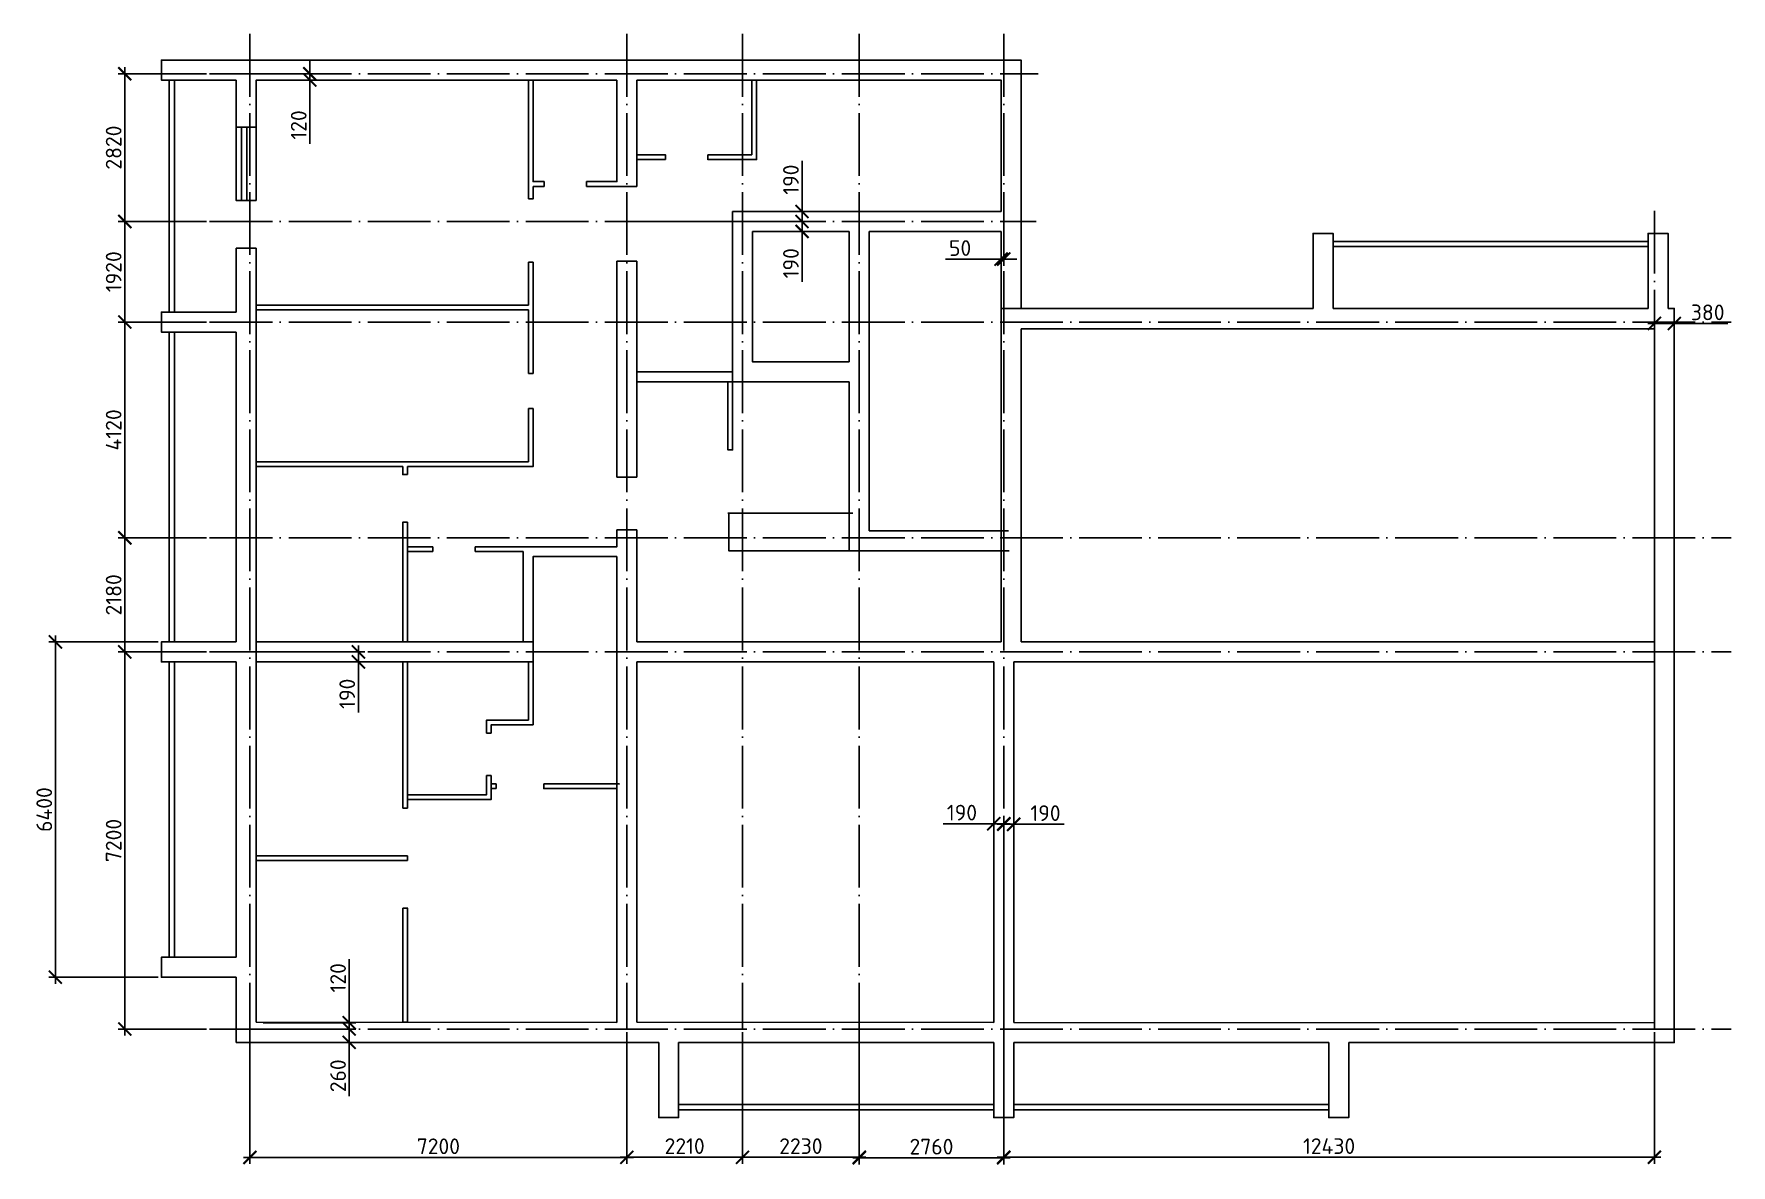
# Model space of a CAD drawing. Header units: millimetres. Extents: x -121275 to -95372, y 16759 to 40426.
# Drawn here: x -119206.5 to -118882.3, y 38311.8 to 38527.8 of the extents above; entities that cross this region are included whole.
import ezdxf

# ---------------------------------------------------------------- set-up
doc = ezdxf.new("R2010")
doc.units = ezdxf.units.MM
doc.header["$LTSCALE"] = 0.5
doc.linetypes.add('ACAD_ISO04W100', pattern=[30, 24, -3, 0, -3])
doc.layers.add('оси', color=7, linetype='ACAD_ISO04W100')
doc.layers.add('размеры', color=7, linetype='Continuous')
doc.layers.add('построения', color=6, linetype='Continuous', lineweight=25)
doc.layers.add('ТОНКИЕе', color=7, linetype='Continuous', lineweight=25)
doc.styles.add('Наклонный', font='isocpeur.ttf', dxfattribs={"height": 3.5})
doc.dimstyles.new('СТРОИТЕЛЬНЫЙ', dxfattribs={"dimtxt": 3.5, "dimasz": 2.5, "dimexe": 1.25, "dimexo": 0.625, "dimtad": 1, "dimdec": 0, "dimlfac": 100, "dimdsep": 46, "dimtxsty": 'Наклонный', "dimblk1": 'ARCHTICK', "dimblk2": 'ARCHTICK', "dimsah": 1, "dimcen": 0, "dimdle": 1.25, "dimadec": 0, "dimazin": 0, "dimtfac": 0.75, "dimtdec": 0, "dimtmove": 0, "dimatfit": 3, "dimldrblk": 'ARCHTICK', "dimfxl": 1, "dimtolj": 1, "dimtzin": 0, "dimarcsym": 0})

# ---------------------------------------------------------------- blocks, each defined once
blk = doc.blocks.new('_ArchTick')
at = {"color": 0, "linetype": 'ByBlock', "const_width": 0.15}
blk.add_lwpolyline([(-0.5, -0.5), (0.5, 0.5)], dxfattribs=at)
blk = doc.blocks.new('*D653')
at = {"layer": 'Defpoints', "color": 0, "transparency": 16777216}
for p in [(-119165.25, 38339.1), (-119093.25, 38337.8), (-119093.25, 38313.29)]:
    blk.add_point(p, dxfattribs=at)
at = {"layer": 'размеры', "color": 0, "lineweight": -2, "transparency": 16777216}
for p, q in [((-119165.25, 38338.47), (-119165.25, 38312.04)), ((-119093.25, 38337.17), (-119093.25, 38312.04)), ((-119166.5, 38313.29), (-119092, 38313.29))]:
    blk.add_line(p, q, dxfattribs=at)
at = {"layer": 'размеры', "color": 0, "lineweight": -2, "transparency": 16777216, "xscale": 2.5, "yscale": 2.5, "zscale": 2.5, "rotation": 180}
blk.add_blockref('_ArchTick', (-119165.25, 38313.29), dxfattribs=at)
at = {"layer": 'размеры', "color": 0, "lineweight": -2, "transparency": 16777216, "xscale": 2.5, "yscale": 2.5, "zscale": 2.5}
blk.add_blockref('_ArchTick', (-119093.25, 38313.29), dxfattribs=at)
at = {"layer": 'размеры', "color": 0, "transparency": 16777216, "insert": (-119129.25, 38315.41), "char_height": 3, "attachment_point": 5, "style": 'Наклонный'}
blk.add_mtext('\\A1;7200', dxfattribs=at)
blk = doc.blocks.new('*D654')
at = {"layer": 'Defpoints', "color": 0, "transparency": 16777216}
for p in [(-119093.25, 38337.8), (-119071.15, 38337.8), (-119071.15, 38313.31)]:
    blk.add_point(p, dxfattribs=at)
at = {"layer": 'размеры', "color": 0, "lineweight": -2, "transparency": 16777216}
for p, q in [((-119093.25, 38337.17), (-119093.25, 38312.06)), ((-119071.15, 38337.17), (-119071.15, 38312.06)), ((-119094.5, 38313.31), (-119069.9, 38313.31))]:
    blk.add_line(p, q, dxfattribs=at)
at = {"layer": 'размеры', "color": 0, "lineweight": -2, "transparency": 16777216, "xscale": 2.5, "yscale": 2.5, "zscale": 2.5, "rotation": 180}
blk.add_blockref('_ArchTick', (-119093.25, 38313.31), dxfattribs=at)
at = {"layer": 'размеры', "color": 0, "lineweight": -2, "transparency": 16777216, "xscale": 2.5, "yscale": 2.5, "zscale": 2.5}
blk.add_blockref('_ArchTick', (-119071.15, 38313.31), dxfattribs=at)
at = {"layer": 'размеры', "color": 0, "transparency": 16777216, "insert": (-119082.2, 38315.44), "char_height": 3, "attachment_point": 5, "style": 'Наклонный'}
blk.add_mtext('\\A1;2210', dxfattribs=at)
blk = doc.blocks.new('*D655')
at = {"layer": 'Defpoints', "color": 0, "transparency": 16777216}
for p in [(-119071.15, 38337.8), (-119048.85, 38339), (-119048.85, 38313.31)]:
    blk.add_point(p, dxfattribs=at)
at = {"layer": 'размеры', "color": 0, "lineweight": -2, "transparency": 16777216}
for p, q in [((-119071.15, 38337.17), (-119071.15, 38312.06)), ((-119048.85, 38338.37), (-119048.85, 38312.06)), ((-119072.4, 38313.31), (-119047.6, 38313.31))]:
    blk.add_line(p, q, dxfattribs=at)
at = {"layer": 'размеры', "color": 0, "lineweight": -2, "transparency": 16777216, "xscale": 2.5, "yscale": 2.5, "zscale": 2.5, "rotation": 180}
blk.add_blockref('_ArchTick', (-119071.15, 38313.31), dxfattribs=at)
at = {"layer": 'размеры', "color": 0, "lineweight": -2, "transparency": 16777216, "xscale": 2.5, "yscale": 2.5, "zscale": 2.5}
blk.add_blockref('_ArchTick', (-119048.85, 38313.31), dxfattribs=at)
at = {"layer": 'размеры', "color": 0, "transparency": 16777216, "insert": (-119060, 38315.44), "char_height": 3, "attachment_point": 5, "style": 'Наклонный'}
blk.add_mtext('\\A1;2230', dxfattribs=at)
blk = doc.blocks.new('*D650')
at = {"layer": 'Defpoints', "color": 0, "transparency": 16777216}
for p in [(-119048.85, 38339), (-119021.25, 38339.05), (-119021.25, 38313.21)]:
    blk.add_point(p, dxfattribs=at)
at = {"layer": 'размеры', "color": 0, "lineweight": -2, "transparency": 16777216}
for p, q in [((-119048.85, 38338.37), (-119048.85, 38311.96)), ((-119021.25, 38338.42), (-119021.25, 38311.96)), ((-119050.1, 38313.21), (-119020, 38313.21))]:
    blk.add_line(p, q, dxfattribs=at)
at = {"layer": 'размеры', "color": 0, "lineweight": -2, "transparency": 16777216, "xscale": 2.5, "yscale": 2.5, "zscale": 2.5, "rotation": 180}
blk.add_blockref('_ArchTick', (-119048.85, 38313.21), dxfattribs=at)
at = {"layer": 'размеры', "color": 0, "lineweight": -2, "transparency": 16777216, "xscale": 2.5, "yscale": 2.5, "zscale": 2.5}
blk.add_blockref('_ArchTick', (-119021.25, 38313.21), dxfattribs=at)
at = {"layer": 'размеры', "color": 0, "transparency": 16777216, "insert": (-119035.05, 38315.34), "char_height": 3, "attachment_point": 5, "style": 'Наклонный'}
blk.add_mtext('\\A1;2760', dxfattribs=at)
blk = doc.blocks.new('*D656')
at = {"layer": 'Defpoints', "color": 0, "transparency": 16777216}
for p in [(-119021.25, 38339.05), (-118896.95, 38337.8), (-118896.95, 38313.31)]:
    blk.add_point(p, dxfattribs=at)
at = {"layer": 'размеры', "color": 0, "lineweight": -2, "transparency": 16777216}
for p, q in [((-119021.25, 38338.42), (-119021.25, 38312.06)), ((-118896.95, 38337.17), (-118896.95, 38312.06)), ((-119022.5, 38313.31), (-118895.7, 38313.31))]:
    blk.add_line(p, q, dxfattribs=at)
at = {"layer": 'размеры', "color": 0, "lineweight": -2, "transparency": 16777216, "xscale": 2.5, "yscale": 2.5, "zscale": 2.5, "rotation": 180}
blk.add_blockref('_ArchTick', (-119021.25, 38313.31), dxfattribs=at)
at = {"layer": 'размеры', "color": 0, "lineweight": -2, "transparency": 16777216, "xscale": 2.5, "yscale": 2.5, "zscale": 2.5}
blk.add_blockref('_ArchTick', (-118896.95, 38313.31), dxfattribs=at)
at = {"layer": 'размеры', "color": 0, "transparency": 16777216, "insert": (-118959.1, 38315.44), "char_height": 3, "attachment_point": 5, "style": 'Наклонный'}
blk.add_mtext('\\A1;12430', dxfattribs=at)
blk = doc.blocks.new('*D657')
at = {"layer": 'Defpoints', "color": 0, "transparency": 16777216}
for p in [(-119189.15, 38409.8), (-119172.95, 38409.8), (-119172.95, 38337.8)]:
    blk.add_point(p, dxfattribs=at)
at = {"layer": 'размеры', "color": 0, "lineweight": -2, "transparency": 16777216}
for p, q in [((-119189.15, 38336.55), (-119189.15, 38411.05)), ((-119173.57, 38409.8), (-119190.4, 38409.8)), ((-119173.57, 38337.8), (-119190.4, 38337.8))]:
    blk.add_line(p, q, dxfattribs=at)
at = {"layer": 'размеры', "color": 0, "lineweight": -2, "transparency": 16777216, "xscale": 2.5, "yscale": 2.5, "zscale": 2.5}
for p, rotation in [((-119189.15, 38409.8), 90), ((-119189.15, 38337.8), 270)]:
    blk.add_blockref('_ArchTick', p, dxfattribs=dict(at, rotation=rotation))
at = {"layer": 'размеры', "color": 0, "transparency": 16777216, "insert": (-119191.28, 38373.8), "char_height": 3, "attachment_point": 5, "rotation": 90, "style": 'Наклонный'}
blk.add_mtext('\\A1;7200', dxfattribs=at)
blk = doc.blocks.new('*D658')
at = {"layer": 'Defpoints', "color": 0, "transparency": 16777216}
for p in [(-119189.15, 38431.6), (-119172.95, 38431.6), (-119172.95, 38409.8)]:
    blk.add_point(p, dxfattribs=at)
at = {"layer": 'размеры', "color": 0, "lineweight": -2, "transparency": 16777216}
for p, q in [((-119173.57, 38431.6), (-119190.4, 38431.6)), ((-119189.15, 38408.55), (-119189.15, 38432.85)), ((-119173.57, 38409.8), (-119190.4, 38409.8))]:
    blk.add_line(p, q, dxfattribs=at)
at = {"layer": 'размеры', "color": 0, "lineweight": -2, "transparency": 16777216, "xscale": 2.5, "yscale": 2.5, "zscale": 2.5}
for p, rotation in [((-119189.15, 38431.6), 90), ((-119189.15, 38409.8), 270)]:
    blk.add_blockref('_ArchTick', p, dxfattribs=dict(at, rotation=rotation))
at = {"layer": 'размеры', "color": 0, "transparency": 16777216, "insert": (-119191.28, 38420.7), "char_height": 3, "attachment_point": 5, "rotation": 90, "style": 'Наклонный'}
blk.add_mtext('\\A1;2180', dxfattribs=at)
blk = doc.blocks.new('*D659')
at = {"layer": 'Defpoints', "color": 0, "transparency": 16777216}
for p in [(-119189.15, 38472.8), (-119172.95, 38472.8), (-119172.95, 38431.6)]:
    blk.add_point(p, dxfattribs=at)
at = {"layer": 'размеры', "color": 0, "lineweight": -2, "transparency": 16777216}
for p, q in [((-119173.57, 38472.8), (-119190.4, 38472.8)), ((-119189.15, 38430.35), (-119189.15, 38474.05)), ((-119173.57, 38431.6), (-119190.4, 38431.6))]:
    blk.add_line(p, q, dxfattribs=at)
at = {"layer": 'размеры', "color": 0, "lineweight": -2, "transparency": 16777216, "xscale": 2.5, "yscale": 2.5, "zscale": 2.5}
for p, rotation in [((-119189.15, 38472.8), 90), ((-119189.15, 38431.6), 270)]:
    blk.add_blockref('_ArchTick', p, dxfattribs=dict(at, rotation=rotation))
at = {"layer": 'размеры', "color": 0, "transparency": 16777216, "insert": (-119191.28, 38452.2), "char_height": 3, "attachment_point": 5, "rotation": 90, "style": 'Наклонный'}
blk.add_mtext('\\A1;4120', dxfattribs=at)
blk = doc.blocks.new('*D660')
at = {"layer": 'Defpoints', "color": 0, "transparency": 16777216}
for p in [(-119189.15, 38492), (-119172.95, 38492), (-119172.95, 38472.8)]:
    blk.add_point(p, dxfattribs=at)
at = {"layer": 'размеры', "color": 0, "lineweight": -2, "transparency": 16777216}
for p, q in [((-119189.15, 38471.55), (-119189.15, 38493.25)), ((-119173.57, 38492), (-119190.4, 38492)), ((-119173.57, 38472.8), (-119190.4, 38472.8))]:
    blk.add_line(p, q, dxfattribs=at)
at = {"layer": 'размеры', "color": 0, "lineweight": -2, "transparency": 16777216, "xscale": 2.5, "yscale": 2.5, "zscale": 2.5}
for p, rotation in [((-119189.15, 38492), 90), ((-119189.15, 38472.8), 270)]:
    blk.add_blockref('_ArchTick', p, dxfattribs=dict(at, rotation=rotation))
at = {"layer": 'размеры', "color": 0, "transparency": 16777216, "insert": (-119191.28, 38482.4), "char_height": 3, "attachment_point": 5, "rotation": 90, "style": 'Наклонный'}
blk.add_mtext('\\A1;1920', dxfattribs=at)
blk = doc.blocks.new('*D661')
at = {"layer": 'Defpoints', "color": 0, "transparency": 16777216}
for p in [(-119189.15, 38520.2), (-119172.95, 38520.2), (-119172.95, 38492)]:
    blk.add_point(p, dxfattribs=at)
at = {"layer": 'размеры', "color": 0, "lineweight": -2, "transparency": 16777216}
for p, q in [((-119189.15, 38490.75), (-119189.15, 38521.45)), ((-119173.57, 38520.2), (-119190.4, 38520.2)), ((-119173.57, 38492), (-119190.4, 38492))]:
    blk.add_line(p, q, dxfattribs=at)
at = {"layer": 'размеры', "color": 0, "lineweight": -2, "transparency": 16777216, "xscale": 2.5, "yscale": 2.5, "zscale": 2.5}
for p, rotation in [((-119189.15, 38520.2), 90), ((-119189.15, 38492), 270)]:
    blk.add_blockref('_ArchTick', p, dxfattribs=dict(at, rotation=rotation))
at = {"layer": 'размеры', "color": 0, "transparency": 16777216, "insert": (-119191.28, 38506.1), "char_height": 3, "attachment_point": 5, "rotation": 90, "style": 'Наклонный'}
blk.add_mtext('\\A1;2820', dxfattribs=at)
blk = doc.blocks.new('*D662')
at = {"layer": 'Defpoints', "color": 0, "transparency": 16777216}
for p in [(-119172.95, 38520.2), (-119164.05, 38519), (-119153.81, 38519)]:
    blk.add_point(p, dxfattribs=at)
at = {"layer": 'размеры', "color": 0, "lineweight": -2, "transparency": 16777216}
for p, q in [((-119153.81, 38520.2), (-119153.81, 38522.7)), ((-119172.32, 38520.2), (-119152.56, 38520.2)), ((-119163.42, 38519), (-119152.56, 38519)), ((-119153.81, 38520.2), (-119153.81, 38519)), ((-119153.81, 38519), (-119153.81, 38506.85))]:
    blk.add_line(p, q, dxfattribs=at)
at = {"layer": 'размеры', "color": 0, "lineweight": -2, "transparency": 16777216, "xscale": 2.5, "yscale": 2.5, "zscale": 2.5}
for p, rotation in [((-119153.81, 38520.2), 270), ((-119153.81, 38519), 90)]:
    blk.add_blockref('_ArchTick', p, dxfattribs=dict(at, rotation=rotation))
at = {"layer": 'размеры', "color": 0, "transparency": 16777216, "insert": (-119155.93, 38510.42), "char_height": 3, "attachment_point": 5, "rotation": 90, "style": 'Наклонный'}
blk.add_mtext('\\A1;120', dxfattribs=at)
blk = doc.blocks.new('*D663')
at = {"layer": 'Defpoints', "color": 0, "transparency": 16777216}
for p in [(-119059.78, 38493.9), (-119046.83, 38493.9), (-119094.01, 38492)]:
    blk.add_point(p, dxfattribs=at)
at = {"layer": 'размеры', "color": 0, "lineweight": -2, "transparency": 16777216}
for p, q in [((-119059.78, 38493.9), (-119059.78, 38503.55)), ((-119047.46, 38493.9), (-119061.03, 38493.9)), ((-119059.78, 38490.75), (-119059.78, 38493.9)), ((-119093.39, 38492), (-119058.53, 38492))]:
    blk.add_line(p, q, dxfattribs=at)
at = {"layer": 'размеры', "color": 0, "lineweight": -2, "transparency": 16777216, "xscale": 2.5, "yscale": 2.5, "zscale": 2.5}
for p, rotation in [((-119059.78, 38493.9), 90), ((-119059.78, 38492), 270)]:
    blk.add_blockref('_ArchTick', p, dxfattribs=dict(at, rotation=rotation))
at = {"layer": 'размеры', "color": 0, "transparency": 16777216, "insert": (-119061.9, 38499.98), "char_height": 3, "attachment_point": 5, "rotation": 90, "style": 'Наклонный'}
blk.add_mtext('\\A1;190', dxfattribs=at)
blk = doc.blocks.new('*D664')
at = {"layer": 'Defpoints', "color": 0, "transparency": 16777216}
for p in [(-119069.25, 38490.1), (-119059.78, 38492), (-119059.78, 38490.1)]:
    blk.add_point(p, dxfattribs=at)
at = {"layer": 'размеры', "color": 0, "lineweight": -2, "transparency": 16777216}
for p, q in [((-119059.78, 38493.25), (-119059.78, 38490.1)), ((-119068.62, 38490.1), (-119058.53, 38490.1)), ((-119060.4, 38492), (-119061.03, 38492)), ((-119059.78, 38490.1), (-119059.78, 38480.45))]:
    blk.add_line(p, q, dxfattribs=at)
at = {"layer": 'размеры', "color": 0, "lineweight": -2, "transparency": 16777216, "xscale": 2.5, "yscale": 2.5, "zscale": 2.5}
for p, rotation in [((-119059.78, 38492), 90), ((-119059.78, 38490.1), 270)]:
    blk.add_blockref('_ArchTick', p, dxfattribs=dict(at, rotation=rotation))
at = {"layer": 'размеры', "color": 0, "transparency": 16777216, "insert": (-119061.9, 38484.02), "char_height": 3, "attachment_point": 5, "rotation": 90, "style": 'Наклонный'}
blk.add_mtext('\\A1;190', dxfattribs=at)
blk = doc.blocks.new('*D665')
at = {"layer": 'Defpoints', "color": 0, "transparency": 16777216}
for p in [(-119021.75, 38490.1), (-119021.25, 38490.1), (-119021.75, 38484.8)]:
    blk.add_point(p, dxfattribs=at)
at = {"layer": 'размеры', "color": 0, "lineweight": -2, "transparency": 16777216}
for p, q in [((-119021.75, 38489.47), (-119021.75, 38483.55)), ((-119021.25, 38489.47), (-119021.25, 38483.55)), ((-119021.75, 38484.8), (-119032.4, 38484.8)), ((-119021.25, 38484.8), (-119021.75, 38484.8)), ((-119021.25, 38484.8), (-119018.75, 38484.8))]:
    blk.add_line(p, q, dxfattribs=at)
at = {"layer": 'размеры', "color": 0, "lineweight": -2, "transparency": 16777216, "xscale": 2.5, "yscale": 2.5, "zscale": 2.5}
blk.add_blockref('_ArchTick', (-119021.75, 38484.8), dxfattribs=at)
at = {"layer": 'размеры', "color": 0, "lineweight": -2, "transparency": 16777216, "xscale": 2.5, "yscale": 2.5, "zscale": 2.5, "rotation": 180}
blk.add_blockref('_ArchTick', (-119021.25, 38484.8), dxfattribs=at)
at = {"layer": 'размеры', "color": 0, "transparency": 16777216, "insert": (-119029.58, 38486.92), "char_height": 3, "attachment_point": 5, "style": 'Наклонный'}
blk.add_mtext('\\A1;50', dxfattribs=at)
blk = doc.blocks.new('*D666')
at = {"layer": 'Defpoints', "color": 0, "transparency": 16777216}
for p in [(-118896.95, 38471.5), (-118893.15, 38472.52), (-118893.15, 38472.52)]:
    blk.add_point(p, dxfattribs=at)
at = {"layer": 'размеры', "color": 0, "lineweight": -2, "transparency": 16777216}
for p, q in [((-118896.95, 38472.13), (-118896.95, 38473.77)), ((-118898.2, 38472.52), (-118893.15, 38472.52)), ((-118893.15, 38472.52), (-118882.9, 38472.52)), ((-118893.15, 38471.89), (-118893.15, 38471.27))]:
    blk.add_line(p, q, dxfattribs=at)
at = {"layer": 'размеры', "color": 0, "lineweight": -2, "transparency": 16777216, "xscale": 2.5, "yscale": 2.5, "zscale": 2.5, "rotation": 180}
blk.add_blockref('_ArchTick', (-118896.95, 38472.52), dxfattribs=at)
at = {"layer": 'размеры', "color": 0, "lineweight": -2, "transparency": 16777216, "xscale": 2.5, "yscale": 2.5, "zscale": 2.5}
blk.add_blockref('_ArchTick', (-118893.15, 38472.52), dxfattribs=at)
at = {"layer": 'размеры', "color": 0, "transparency": 16777216, "insert": (-118886.77, 38474.64), "char_height": 3, "attachment_point": 5, "style": 'Наклонный'}
blk.add_mtext('\\A1;380', dxfattribs=at)
blk = doc.blocks.new('*D667')
at = {"layer": 'Defpoints', "color": 0, "transparency": 16777216}
for p in [(-119172.95, 38337.8), (-119163.33, 38339), (-119146.29, 38339)]:
    blk.add_point(p, dxfattribs=at)
at = {"layer": 'размеры', "color": 0, "lineweight": -2, "transparency": 16777216}
for p, q in [((-119146.29, 38339), (-119146.29, 38351.15)), ((-119172.32, 38337.8), (-119145.04, 38337.8)), ((-119162.71, 38339), (-119145.04, 38339)), ((-119146.29, 38337.8), (-119146.29, 38339)), ((-119146.29, 38337.8), (-119146.29, 38335.3))]:
    blk.add_line(p, q, dxfattribs=at)
at = {"layer": 'размеры', "color": 0, "lineweight": -2, "transparency": 16777216, "xscale": 2.5, "yscale": 2.5, "zscale": 2.5}
for p, rotation in [((-119146.29, 38339), 270), ((-119146.29, 38337.8), 90)]:
    blk.add_blockref('_ArchTick', p, dxfattribs=dict(at, rotation=rotation))
at = {"layer": 'размеры', "color": 0, "transparency": 16777216, "insert": (-119148.41, 38347.58), "char_height": 3, "attachment_point": 5, "rotation": 90, "style": 'Наклонный'}
blk.add_mtext('\\A1;120', dxfattribs=at)
blk = doc.blocks.new('*D651')
at = {"layer": 'Defpoints', "color": 0, "transparency": 16777216}
for p in [(-119146.29, 38337.8), (-119146.29, 38335.25), (-119146.29, 38335.25)]:
    blk.add_point(p, dxfattribs=at)
at = {"layer": 'размеры', "color": 0, "lineweight": -2, "transparency": 16777216}
for p, q in [((-119146.91, 38337.8), (-119147.54, 38337.8)), ((-119146.29, 38339.05), (-119146.29, 38335.25)), ((-119146.91, 38335.25), (-119147.54, 38335.25)), ((-119146.29, 38335.25), (-119146.29, 38325))]:
    blk.add_line(p, q, dxfattribs=at)
at = {"layer": 'размеры', "color": 0, "lineweight": -2, "transparency": 16777216, "xscale": 2.5, "yscale": 2.5, "zscale": 2.5}
for p, rotation in [((-119146.29, 38337.8), 90), ((-119146.29, 38335.25), 270)]:
    blk.add_blockref('_ArchTick', p, dxfattribs=dict(at, rotation=rotation))
at = {"layer": 'размеры', "color": 0, "transparency": 16777216, "insert": (-119148.41, 38328.87), "char_height": 3, "attachment_point": 5, "rotation": 90, "style": 'Наклонный'}
blk.add_mtext('\\A1;260', dxfattribs=at)
blk = doc.blocks.new('*D668')
at = {"layer": 'Defpoints', "color": 0, "transparency": 16777216}
for p in [(-119172.95, 38409.8), (-119164.05, 38407.9), (-119144.53, 38407.9)]:
    blk.add_point(p, dxfattribs=at)
at = {"layer": 'размеры', "color": 0, "lineweight": -2, "transparency": 16777216}
for p, q in [((-119144.53, 38411.05), (-119144.53, 38407.9)), ((-119172.32, 38409.8), (-119143.28, 38409.8)), ((-119163.42, 38407.9), (-119143.28, 38407.9)), ((-119144.53, 38407.9), (-119144.53, 38398.25))]:
    blk.add_line(p, q, dxfattribs=at)
at = {"layer": 'размеры', "color": 0, "lineweight": -2, "transparency": 16777216, "xscale": 2.5, "yscale": 2.5, "zscale": 2.5}
for p, rotation in [((-119144.53, 38409.8), 90), ((-119144.53, 38407.9), 270)]:
    blk.add_blockref('_ArchTick', p, dxfattribs=dict(at, rotation=rotation))
at = {"layer": 'размеры', "color": 0, "transparency": 16777216, "insert": (-119146.66, 38401.82), "char_height": 3, "attachment_point": 5, "rotation": 90, "style": 'Наклонный'}
blk.add_mtext('\\A1;190', dxfattribs=at)
blk = doc.blocks.new('*D669')
at = {"layer": 'Defpoints', "color": 0, "transparency": 16777216}
for p in [(-119023.15, 38377), (-119023.15, 38373.47), (-119021.25, 38337.8)]:
    blk.add_point(p, dxfattribs=at)
at = {"layer": 'размеры', "color": 0, "lineweight": -2, "transparency": 16777216}
for p, q in [((-119023.15, 38377), (-119032.8, 38377)), ((-119023.15, 38374.1), (-119023.15, 38378.25)), ((-119020, 38377), (-119023.15, 38377)), ((-119021.25, 38338.42), (-119021.25, 38378.25))]:
    blk.add_line(p, q, dxfattribs=at)
at = {"layer": 'размеры', "color": 0, "lineweight": -2, "transparency": 16777216, "xscale": 2.5, "yscale": 2.5, "zscale": 2.5, "rotation": 180}
blk.add_blockref('_ArchTick', (-119023.15, 38377), dxfattribs=at)
at = {"layer": 'размеры', "color": 0, "lineweight": -2, "transparency": 16777216, "xscale": 2.5, "yscale": 2.5, "zscale": 2.5}
blk.add_blockref('_ArchTick', (-119021.25, 38377), dxfattribs=at)
at = {"layer": 'размеры', "color": 0, "transparency": 16777216, "insert": (-119029.23, 38379.12), "char_height": 3, "attachment_point": 5, "style": 'Наклонный'}
blk.add_mtext('\\A1;190', dxfattribs=at)
blk = doc.blocks.new('*D652')
at = {"layer": 'Defpoints', "color": 0, "transparency": 16777216}
for p in [(-119021.25, 38376.89), (-119019.35, 38376.89), (-119019.35, 38373.8)]:
    blk.add_point(p, dxfattribs=at)
at = {"layer": 'размеры', "color": 0, "lineweight": -2, "transparency": 16777216}
for p, q in [((-119022.5, 38376.89), (-119019.35, 38376.89)), ((-119021.25, 38376.27), (-119021.25, 38375.64)), ((-119019.35, 38374.43), (-119019.35, 38378.14)), ((-119019.35, 38376.89), (-119009.7, 38376.89))]:
    blk.add_line(p, q, dxfattribs=at)
at = {"layer": 'размеры', "color": 0, "lineweight": -2, "transparency": 16777216, "xscale": 2.5, "yscale": 2.5, "zscale": 2.5, "rotation": 180}
blk.add_blockref('_ArchTick', (-119021.25, 38376.89), dxfattribs=at)
at = {"layer": 'размеры', "color": 0, "lineweight": -2, "transparency": 16777216, "xscale": 2.5, "yscale": 2.5, "zscale": 2.5}
blk.add_blockref('_ArchTick', (-119019.35, 38376.89), dxfattribs=at)
at = {"layer": 'размеры', "color": 0, "transparency": 16777216, "insert": (-119013.27, 38379.02), "char_height": 3, "attachment_point": 5, "style": 'Наклонный'}
blk.add_mtext('\\A1;190', dxfattribs=at)
blk = doc.blocks.new('*D670')
at = {"layer": 'Defpoints', "color": 0, "transparency": 16777216}
for p in [(-119182.15, 38411.7), (-119202.41, 38347.7), (-119182.15, 38347.7)]:
    blk.add_point(p, dxfattribs=at)
at = {"layer": 'размеры', "color": 0, "lineweight": -2, "transparency": 16777216}
for p, q in [((-119182.77, 38411.7), (-119203.66, 38411.7)), ((-119202.41, 38412.95), (-119202.41, 38346.45)), ((-119182.77, 38347.7), (-119203.66, 38347.7))]:
    blk.add_line(p, q, dxfattribs=at)
at = {"layer": 'размеры', "color": 0, "lineweight": -2, "transparency": 16777216, "xscale": 2.5, "yscale": 2.5, "zscale": 2.5}
for p, rotation in [((-119202.41, 38411.7), 90), ((-119202.41, 38347.7), 270)]:
    blk.add_blockref('_ArchTick', p, dxfattribs=dict(at, rotation=rotation))
at = {"layer": 'размеры', "color": 0, "transparency": 16777216, "insert": (-119204.54, 38379.7), "char_height": 3, "attachment_point": 5, "rotation": 90, "style": 'Наклонный'}
blk.add_mtext('\\A1;6400', dxfattribs=at)

msp = doc.modelspace()

# ---------------------------------------------------------------- linework, layer by layer
at = {"layer": 'оси', "color": 0}
for points in [[(-119165.25, 38527.799), (-119165.25, 38337.799)], [(-119093.25, 38527.799), (-119093.25, 38337.799)], [(-119071.15, 38527.799), (-119071.15, 38337.799)], [(-119048.85, 38527.799), (-119048.85, 38337.799)], [(-119021.25, 38527.799), (-119021.25, 38337.799)], [(-119172.947, 38520.199), (-119014.689, 38520.199)], [(-118896.95, 38494.045), (-118896.95, 38337.799)], [(-119172.947, 38491.999), (-119015.082, 38491.999)], [(-119172.947, 38472.799), (-118882.31, 38472.799)], [(-119172.947, 38431.599), (-118882.31, 38431.599)], [(-119172.947, 38409.799), (-118882.31, 38409.799)], [(-119172.947, 38337.799), (-118882.31, 38337.799)]]:
    msp.add_lwpolyline(points, dxfattribs=at)
at = {"layer": 'построения'}
for p, q in [((-119071.15, 38493.899), (-119073.05, 38493.899)), ((-119073.05, 38493.899), (-119073.05, 38471.547)), ((-119021.75, 38493.899), (-119071.917, 38493.899)), ((-119071.917, 38493.899), (-119071.15, 38493.899)), ((-119050.75, 38490.099), (-119069.25, 38490.099)), ((-119069.25, 38490.099), (-119069.25, 38472.056)), ((-119050.75, 38490.099), (-119050.75, 38465.199)), ((-119021.75, 38490.099), (-119046.95, 38490.099)), ((-119046.95, 38490.099), (-119046.95, 38432.899)), ((-119073.05, 38471.547), (-119073.05, 38472.799)), ((-119073.05, 38472.799), (-119073.05, 38470.899)), ((-119069.25, 38472.799), (-119069.25, 38474.699)), ((-119069.25, 38472.056), (-119069.25, 38472.799)), ((-119050.75, 38461.399), (-119050.75, 38429.797)), ((-119046.95, 38432.899), (-119020.348, 38432.899))]:
    msp.add_line(p, q, dxfattribs=at)
for points in [[(-119017.95, 38475.399), (-119017.95, 38518.899), (-119017.95, 38522.799), (-119163.95, 38522.799), (-119167.85, 38522.799)], [(-119167.85, 38518.999), (-119167.85, 38495.987)], [(-119095.15, 38518.999), (-119164.05, 38518.999), (-119164.05, 38518.999), (-119164.05, 38495.987)], [(-119095.15, 38499.599), (-119095.15, 38518.999), (-119095.15, 38518.999)], [(-119021.75, 38493.899), (-119021.75, 38518.999), (-119021.75, 38518.999), (-119021.75, 38518.999), (-119091.35, 38518.999)], [(-119091.35, 38518.999), (-119091.35, 38498.699)], [(-119073.05, 38493.899), (-119073.05, 38461.399), (-119050.75, 38461.399)], [(-119021.75, 38471.499), (-119021.75, 38490.099)], [(-119167.85, 38486.887), (-119167.85, 38474.687)], [(-119164.05, 38486.887), (-119164.05, 38339.099)], [(-119095.15, 38443.199), (-119095.15, 38484.399)], [(-119091.35, 38484.399), (-119091.35, 38443.199)], [(-118962.15, 38475.399), (-119021.75, 38475.399)], [(-118898.15, 38475.399), (-118958.35, 38475.399)], [(-118955.35, 38335.199), (-118896.95, 38335.199), (-118893.15, 38335.199), (-118893.15, 38472.517), (-118893.15, 38472.799), (-118893.15, 38475.399), (-118894.35, 38475.399)], [(-119167.85, 38470.887), (-119167.85, 38411.699)], [(-119050.75, 38465.199), (-119069.25, 38465.199), (-119069.25, 38472.056)], [(-119021.75, 38471.499), (-119021.75, 38411.699)], [(-118896.95, 38471.501), (-118897.15, 38471.501), (-119017.95, 38471.499)], [(-119017.95, 38411.699), (-119017.95, 38471.499)], [(-118896.949, 38411.699), (-118896.95, 38471.501)], [(-119095.15, 38429.899), (-119095.15, 38433.099)], [(-119091.35, 38433.099), (-119091.35, 38411.699)], [(-119050.75, 38431.599), (-119050.75, 38429.099), (-119020.196, 38429.099)], [(-119095.15, 38411.699), (-119095.15, 38427.999)], [(-119111.15, 38411.699), (-119164.05, 38411.699)], [(-119021.75, 38411.699), (-119091.35, 38411.699)], [(-118896.95, 38411.699), (-119017.95, 38411.699)], [(-119167.85, 38407.899), (-119167.85, 38351.499)], [(-119164.05, 38409.799), (-119164.05, 38407.899), (-119111.15, 38407.899)], [(-119095.15, 38339.073), (-119095.15, 38407.899)], [(-119091.35, 38407.899), (-119091.35, 38339.099)], [(-119091.35, 38407.899), (-119023.15, 38407.899)], [(-119023.15, 38407.899), (-119023.15, 38339.046)], [(-119019.35, 38407.899), (-118896.949, 38407.899)], [(-119019.35, 38339.046), (-119019.35, 38407.899)], [(-118896.948, 38338.999), (-118896.949, 38407.899)], [(-119167.85, 38347.699), (-119167.85, 38335.199)], [(-119165.25, 38339.099), (-119165.25, 38335.199), (-119087.15, 38335.199)], [(-119167.85, 38335.199), (-119165.25, 38335.199)], [(-119083.35, 38335.199), (-119023.15, 38335.199)], [(-119019.35, 38335.199), (-118959.15, 38335.199)]]:
    msp.add_lwpolyline(points, dxfattribs=at)
at = {"layer": 'ТОНКИЕе', "color": 6}
for points in [[(-119167.85, 38518.999), (-119182.15, 38518.999), (-119182.15, 38522.799), (-119167.85, 38522.799)], [(-119093.25, 38522.799), (-119182.15, 38522.799)], [(-119182.15, 38474.687), (-119179.65, 38474.687), (-119179.65, 38518.999), (-119180.65, 38518.999), (-119180.65, 38474.687)], [(-119164.05, 38518.999), (-119112.05, 38518.999), (-119112.05, 38496.302)], [(-119164.05, 38518.999), (-119164.05, 38495.987)], [(-119111.15, 38499.599), (-119111.15, 38518.999)], [(-119111.15, 38518.999), (-119111.15, 38499.599), (-119109.034, 38499.599)], [(-119091.35, 38518.999), (-119069.35, 38518.999), (-119069.35, 38504.699)], [(-119069.35, 38503.799), (-119068.45, 38503.799), (-119068.45, 38518.999)], [(-119164.05, 38495.987), (-119167.85, 38495.987), (-119167.85, 38495.987), (-119167.85, 38509.987), (-119164.05, 38509.987)], [(-119167.85, 38495.987), (-119166.85, 38495.987), (-119166.85, 38509.987), (-119165.85, 38509.987), (-119165.85, 38495.987)], [(-119091.35, 38504.699), (-119085.85, 38504.699), (-119085.85, 38503.799)], [(-119085.85, 38503.799), (-119091.35, 38503.799)], [(-119077.75, 38504.699), (-119069.35, 38504.699)], [(-119077.75, 38503.771), (-119077.75, 38504.699)], [(-119069.35, 38503.799), (-119077.75, 38503.799)], [(-119111.15, 38498.699), (-119111.15, 38496.302), (-119112.05, 38496.302)], [(-119111.15, 38496.302), (-119111.15, 38498.699)], [(-119109.034, 38498.699), (-119111.15, 38498.699)], [(-119109.034, 38499.599), (-119109.034, 38498.699)], [(-119100.934, 38499.599), (-119095.15, 38499.599), (-119095.15, 38499.599)], [(-119095.15, 38498.699), (-119100.934, 38498.699)], [(-119095.15, 38498.699), (-119091.35, 38498.699)], [(-118962.15, 38475.399), (-118962.15, 38489.699), (-118958.35, 38489.699), (-118958.35, 38475.399)], [(-118958.35, 38489.699), (-118958.35, 38487.199), (-118898.15, 38487.199), (-118898.15, 38488.199), (-118958.35, 38488.199)], [(-118898.15, 38475.399), (-118898.15, 38489.699), (-118894.35, 38489.699), (-118894.35, 38475.399)], [(-119167.85, 38474.687), (-119167.85, 38486.887), (-119164.05, 38486.887)], [(-119164.05, 38486.887), (-119164.05, 38475.999), (-119112.05, 38475.999)], [(-119112.059, 38484.202), (-119111.15, 38484.202)], [(-119112.05, 38484.202), (-119112.05, 38475.999)], [(-119111.15, 38462.938), (-119111.15, 38484.202)], [(-119111.15, 38484.202), (-119111.15, 38478.099)], [(-119095.15, 38484.399), (-119091.35, 38484.399), (-119091.35, 38484.399), (-119091.35, 38443.199), (-119095.15, 38443.199)], [(-119167.85, 38470.887), (-119182.15, 38470.887), (-119182.15, 38474.687), (-119167.85, 38474.687)], [(-119112.05, 38475.099), (-119164.05, 38475.099)], [(-119164.05, 38475.099), (-119164.05, 38466.099), (-119164.05, 38475.099), (-119164.05, 38446.099), (-119112.05, 38446.099)], [(-119112.05, 38475.099), (-119112.05, 38462.938)], [(-119182.15, 38411.699), (-119179.65, 38411.699), (-119179.65, 38470.887), (-119180.65, 38470.887), (-119180.65, 38411.699)], [(-119112.05, 38462.938), (-119111.15, 38462.938)], [(-119073.05, 38461.399), (-119091.35, 38461.399), (-119091.35, 38461.399), (-119091.35, 38463.299), (-119073.05, 38463.299)], [(-119073.05, 38461.399), (-119073.05, 38448.386), (-119073.95, 38448.386), (-119073.95, 38461.399)], [(-119112.05, 38456.295), (-119112.05, 38446.099)], [(-119111.15, 38456.295), (-119112.05, 38456.295)], [(-119111.15, 38445.199), (-119111.15, 38456.295)], [(-119136.05, 38445.199), (-119164.05, 38445.199)], [(-119135.15, 38443.664), (-119136.05, 38443.664), (-119136.05, 38445.199)], [(-119111.15, 38446.099), (-119111.15, 38446.099), (-119111.15, 38446.099), (-119111.15, 38445.199), (-119135.15, 38445.199)], [(-119135.15, 38445.199), (-119135.15, 38443.664)], [(-119136.05, 38429.899), (-119136.05, 38434.564), (-119135.15, 38434.564), (-119135.15, 38429.899)], [(-119073.95, 38436.286), (-119050.065, 38436.286)], [(-119050.75, 38429.099), (-119073.751, 38429.099), (-119073.751, 38436.286)], [(-119095.15, 38433.099), (-119091.35, 38433.099)], [(-119136.05, 38429.899), (-119136.05, 38411.699), (-119136.05, 38411.699), (-119135.15, 38411.699), (-119135.15, 38429.899), (-119135.15, 38428.999), (-119130.294, 38428.999)], [(-119130.294, 38429.899), (-119135.15, 38429.899)], [(-119130.294, 38429.899), (-119130.294, 38428.999)], [(-119113.05, 38429.899), (-119122.194, 38429.899)], [(-119122.194, 38428.999), (-119113.05, 38428.999)], [(-119095.15, 38429.899), (-119096.264, 38429.899), (-119095.15, 38429.899), (-119113.05, 38429.899)], [(-119113.05, 38429.899), (-119112.05, 38429.899)], [(-119111.15, 38429.899), (-119113.05, 38429.899)], [(-119113.05, 38428.999), (-119113.05, 38411.699), (-119111.15, 38411.699), (-119111.15, 38407.899)], [(-119112.05, 38411.699), (-119112.05, 38411.699), (-119111.15, 38411.699), (-119111.15, 38427.999)], [(-119167.85, 38407.899), (-119182.15, 38407.899), (-119182.15, 38411.699), (-119167.85, 38411.699)], [(-119095.15, 38411.699), (-119095.15, 38407.899)], [(-119182.15, 38351.499), (-119179.65, 38351.499), (-119179.65, 38407.899), (-119180.65, 38407.899), (-119180.65, 38351.499)], [(-119164.05, 38407.899), (-119164.05, 38370.899), (-119135.15, 38370.899)], [(-119136.05, 38407.899), (-119136.05, 38379.999)], [(-119135.15, 38379.999), (-119135.15, 38407.899)], [(-119120.05, 38394.313), (-119120.05, 38396.799), (-119120.05, 38396.799), (-119112.05, 38396.799), (-119112.05, 38398.799), (-119112.05, 38407.899)], [(-119111.15, 38407.899), (-119111.15, 38395.899), (-119119.15, 38395.899), (-119119.15, 38394.313)], [(-119120.05, 38394.313), (-119119.15, 38394.313)], [(-119119.15, 38386.213), (-119119.15, 38381.645), (-119135.15, 38381.645), (-119135.15, 38383.645), (-119135.15, 38382.545), (-119120.05, 38382.545), (-119120.05, 38384.545), (-119120.05, 38386.213)], [(-119119.15, 38386.213), (-119120.05, 38386.213)], [(-119120.05, 38386.213), (-119119.15, 38386.213)], [(-119119.15, 38384.609), (-119118.228, 38384.609)], [(-119118.228, 38383.709), (-119119.15, 38383.709)], [(-119118.228, 38384.609), (-119118.228, 38383.709)], [(-119109.128, 38384.609), (-119094.694, 38384.609), (-119095.15, 38384.609), (-119095.15, 38383.709), (-119109.128, 38383.709)], [(-119135.15, 38379.999), (-119136.05, 38379.999)], [(-119136.05, 38369.999), (-119164.05, 38369.999)], [(-119135.15, 38370.899), (-119136.05, 38370.899)], [(-119136.05, 38369.999), (-119135.15, 38369.999)], [(-119135.15, 38369.999), (-119135.15, 38370.899)], [(-119136.05, 38360.899), (-119136.05, 38339.089), (-119136.05, 38339.089), (-119135.15, 38339.089), (-119135.15, 38360.899)], [(-119135.09, 38360.899), (-119136.05, 38360.899)], [(-119167.85, 38347.699), (-119182.15, 38347.699), (-119182.15, 38351.499), (-119167.85, 38351.499)], [(-119164.05, 38339.099), (-119095.15, 38339.073)], [(-119091.35, 38339.099), (-119023.15, 38339.046)], [(-119019.35, 38339.045), (-118896.948, 38338.999)], [(-119087.15, 38335.199), (-119087.15, 38320.899), (-119083.35, 38320.899), (-119083.35, 38335.199)], [(-119023.15, 38335.199), (-119023.15, 38320.899), (-119019.35, 38320.899), (-119019.35, 38335.199)], [(-118959.15, 38335.199), (-118959.15, 38320.899), (-118955.35, 38320.899), (-118955.35, 38335.199)], [(-119083.35, 38320.899), (-119083.35, 38323.399), (-119023.15, 38323.399), (-119023.15, 38322.399), (-119083.35, 38322.399)], [(-119019.35, 38320.899), (-119019.35, 38323.399), (-118959.15, 38323.399), (-118959.15, 38322.399), (-119019.35, 38322.399)]]:
    msp.add_lwpolyline(points, dxfattribs=at)
for points in [[(-119100.934, 38499.599), (-119100.934, 38498.699)], [(-119111.15, 38456.295), (-119111.15, 38453.838)], [(-119122.194, 38429.899), (-119122.194, 38428.999)], [(-119095.15, 38427.999), (-119111.15, 38427.999)], [(-119109.128, 38384.609), (-119109.128, 38383.709)]]:
    msp.add_lwpolyline(points, close=True, dxfattribs=at)

# ---------------------------------------------------------------- dimensions: what is measured, and where the dimension line sits
at = {"layer": 'размеры'}
for base, p1, p2, picture, middle in [((-119189.153, 38520.199), (-119172.947, 38491.999), (-119172.947, 38520.199), '*D661', (-119191.278, 38506.099)), ((-119189.153, 38491.999), (-119172.947, 38472.799), (-119172.947, 38491.999), '*D660', (-119191.278, 38482.399)), ((-119189.153, 38472.799), (-119172.947, 38431.599), (-119172.947, 38472.799), '*D659', (-119191.278, 38452.199)), ((-119189.153, 38431.599), (-119172.947, 38409.799), (-119172.947, 38431.599), '*D658', (-119191.278, 38420.699))]:
    dim = msp.add_linear_dim(base=base, p1=p1, p2=p2, angle=90, dimstyle='СТРОИТЕЛЬНЫЙ', override={"dimtmove": 1}, dxfattribs=at)
    dim.commit()
    dim.dimension.update_dxf_attribs({"geometry": picture, "text_midpoint": middle})
for base, p1, p2, picture, middle in [((-119153.808, 38518.999), (-119172.947, 38520.199), (-119164.05, 38518.999), '*D662', (-119155.933, 38510.422)), ((-119059.778, 38493.899), (-119094.014, 38491.999), (-119046.833, 38493.899), '*D663', (-119061.903, 38499.976)), ((-119059.778, 38490.099), (-119059.778, 38491.999), (-119069.25, 38490.099), '*D664', (-119061.903, 38484.022)), ((-119189.153, 38409.799), (-119172.947, 38337.799), (-119172.947, 38409.799), '*D657', (-119191.278, 38373.799)), ((-119144.531, 38407.899), (-119172.947, 38409.799), (-119164.05, 38407.899), '*D668', (-119146.656, 38401.822)), ((-119146.29, 38338.999), (-119172.947, 38337.799), (-119163.331, 38338.999), '*D667', (-119148.415, 38347.576))]:
    dim = msp.add_linear_dim(base=base, p1=p1, p2=p2, angle=90, dimstyle='СТРОИТЕЛЬНЫЙ', dxfattribs=at)
    dim.commit()
    dim.dimension.update_dxf_attribs({"geometry": picture, "text_midpoint": middle})
for base, p1, p2, picture, middle in [((-119021.75, 38484.796), (-119021.25, 38490.099), (-119021.75, 38490.099), '*D665', (-119029.577, 38486.921)), ((-118893.15, 38472.517), (-118896.95, 38471.501), (-118893.15, 38472.517), '*D666', (-118886.773, 38474.642)), ((-119023.15, 38376.997), (-119021.25, 38337.799), (-119023.15, 38373.473), '*D669', (-119029.227, 38379.122)), ((-119019.35, 38376.895), (-119021.25, 38376.895), (-119019.35, 38373.804), '*D652', (-119013.273, 38379.02)), ((-119093.25, 38313.285), (-119165.25, 38339.099), (-119093.25, 38337.799), '*D653', (-119129.25, 38315.41))]:
    dim = msp.add_linear_dim(base=base, p1=p1, p2=p2, dimstyle='СТРОИТЕЛЬНЫЙ', dxfattribs=at)
    dim.commit()
    dim.dimension.update_dxf_attribs({"geometry": picture, "text_midpoint": middle})
at = {"layer": 'размеры', "color": 6}
dim = msp.add_linear_dim(base=(-119202.414, 38347.699), p1=(-119182.15, 38411.699), p2=(-119182.15, 38347.699), angle=90, dimstyle='СТРОИТЕЛЬНЫЙ', dxfattribs=at)
dim.commit()
dim.dimension.update_dxf_attribs({"geometry": '*D670', "text_midpoint": (-119204.539, 38379.699)})
at = {"layer": 'размеры'}
dim = msp.add_linear_dim(base=(-119146.29, 38335.249), p1=(-119146.29, 38337.799), p2=(-119146.29, 38335.249), angle=90, text='260', dimstyle='СТРОИТЕЛЬНЫЙ', dxfattribs=at)
dim.commit()
dim.dimension.update_dxf_attribs({"geometry": '*D651', "text_midpoint": (-119148.415, 38328.872)})
for base, p1, p2, picture, middle in [((-119071.15, 38313.311), (-119093.25, 38337.799), (-119071.15, 38337.799), '*D654', (-119082.2, 38315.436)), ((-119048.85, 38313.311), (-119071.15, 38337.799), (-119048.85, 38338.999), '*D655', (-119060, 38315.436)), ((-119021.25, 38313.211), (-119048.85, 38338.999), (-119021.25, 38339.046), '*D650', (-119035.05, 38315.336)), ((-118896.95, 38313.311), (-119021.25, 38339.046), (-118896.95, 38337.799), '*D656', (-118959.1, 38315.436))]:
    dim = msp.add_linear_dim(base=base, p1=p1, p2=p2, dimstyle='СТРОИТЕЛЬНЫЙ', override={"dimtmove": 1}, dxfattribs=at)
    dim.commit()
    dim.dimension.update_dxf_attribs({"geometry": picture, "text_midpoint": middle})

doc.saveas('drawing.dxf')
